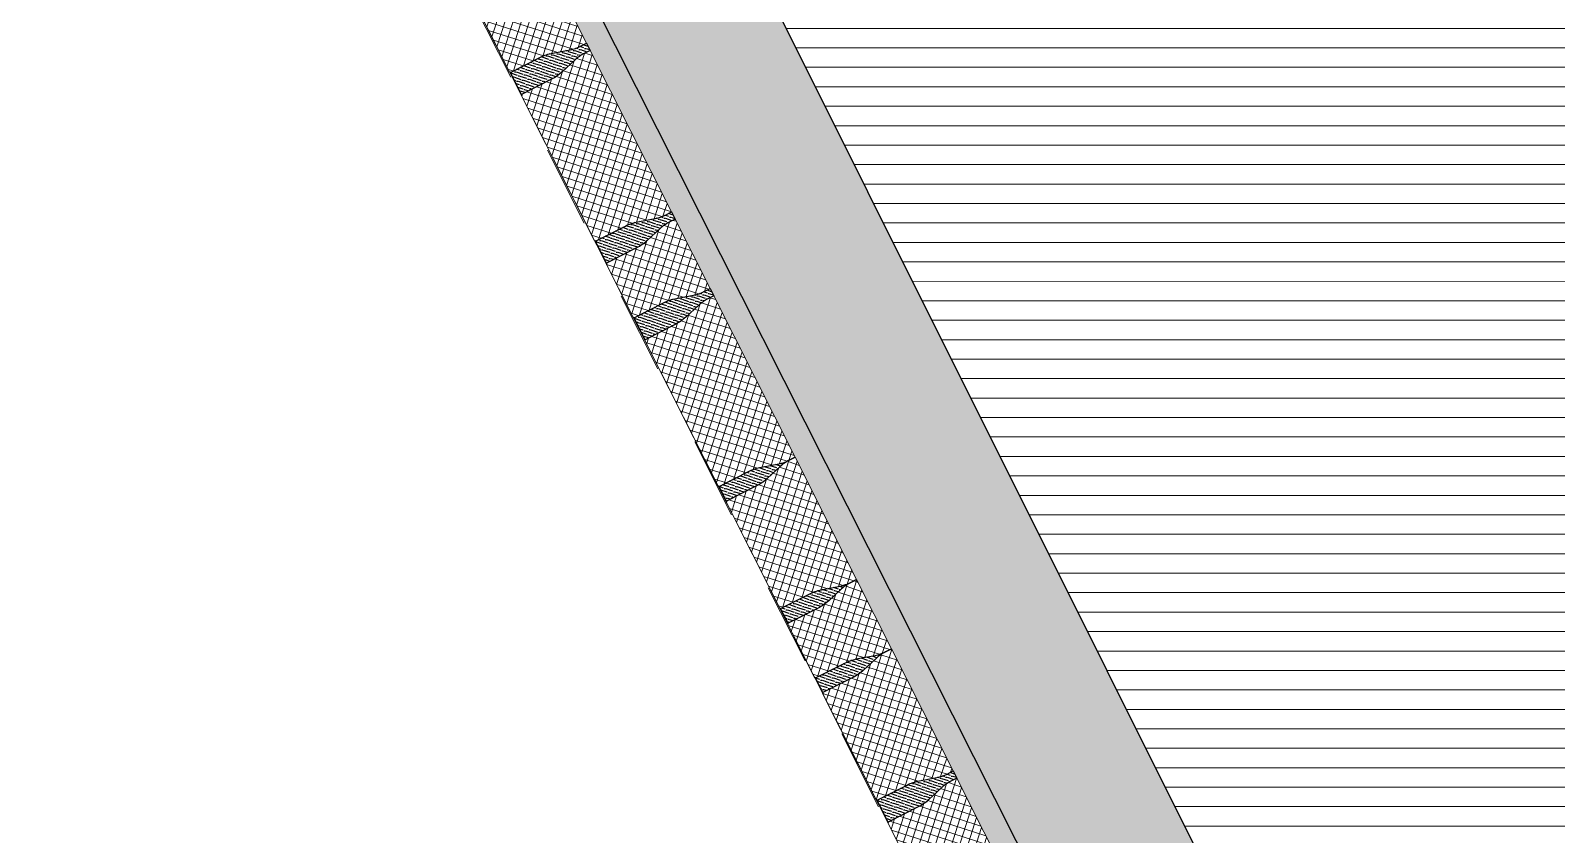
# Model space of a CAD drawing. Header units: metres. Extents: x 678805 to 1359287, y 2747329 to 5497370.
# Drawn here: x 679418.276 to 679420.144, y 2747432.825 to 2747433.809 of the extents above; entities that cross this region are included whole.
import ezdxf

# ---------------------------------------------------------------- set-up
doc = ezdxf.new("R2010")
doc.units = ezdxf.units.M
doc.linetypes.add('XREF_MON_WATERFEATURE$0$TRAZOS2', pattern=[9.524999999999999, 6.35, -3.175])
doc.layers.add('02-L-Waterfeatures 01', color=7, linetype='Continuous', true_color=0x4da6ff)
doc.layers.add('XREF_MON_WATERFEATURE$0$EIT_3 TR sorra', color=7, linetype='Continuous', true_color=0xd8ceb0)
doc.layers.add('XREF_MON_WATERFEATURE$0$-aux', color=50, linetype='Continuous', plot=False)
doc.layers.add('XREF_MON_WATERFEATURE$0$00_Aux', color=6, linetype='Continuous', plot=False)
doc.layers.add('XREF_MON_WATERFEATURE$0$02-L-projecció', color=7, linetype='Continuous', lineweight=5, true_color=0x636363)
doc.layers.add('XREF_MON_WATERFEATURE$0$3-TR tot_u', color=7, linetype='Continuous', lineweight=5, true_color=0x787878)
for name, color, linetype, lineweight in [('XREF_MON_WATERFEATURE$0$02-L-seccionat', 6, 'Continuous', 5), ('XREF_MON_WATERFEATURE$0$3-TR Formigó', 252, 'Continuous', 0), ('XREF_MON_WATERFEATURE$0$3-TR terra compactada', 45, 'Continuous', 0)]:
    doc.layers.add(name, color=color, linetype=linetype, lineweight=lineweight)
pattern_1 = [(46.64256028450676, (-13.89004704868421, 36.61909676110372), (-0.006925483204053931, 0.006539365977705087), []), (136.6425602845067, (-13.89004704868421, 36.61909676110372), (-0.006539365977705089, -0.00692548320405393), [])]
pattern_2 = [(45.62835957425429, (3.016280333977193, -64.09014079999179), (0.001737188201102674, 0.006656422095093736), [0.008532812500000058, -0.001706562500000013, 0, -0.001706562500000013])]

# ---------------------------------------------------------------- blocks, each defined once
blk = doc.blocks.new('XREF_MON_WATERFEATURE$0$Long section P1')
at = {"layer": 'XREF_MON_WATERFEATURE$0$3-TR Formigó'}
h = blk.add_hatch(dxfattribs=at)
h.set_pattern_fill('ANSI37', color=256, scale=0.002999999999999998, angle=-16.63348232571425, style=0)
h.set_pattern_definition(pattern_1)
edge = h.paths.add_edge_path()
edge.add_line((31.6414482682012, 6.739534829277545), (31.64127723034471, 6.747728822520003))
edge.add_arc((31.59287021076307, 6.746718374080956), 0.04841756442336709, 1.195818652533239, 17.19483777892231)
edge.add_line((31.63912375224754, 6.761031670495868), (31.63274558121338, 6.781642785295844))
edge.add_arc((31.68733609654009, 6.79853597143665), 0.05714458935004429, 181.1958072075946, 197.1948263338772, ccw=False)
edge.add_line((31.63020395301282, 6.797343405662104), (31.62934569315985, 6.838459722697735))
edge.add_line((31.62934569222853, 6.838459723163396), (31.62854866078123, 6.838443086715415))
edge.add_line((31.6285486612469, 6.838443086249754), (31.62853104621172, 6.839286978589371))
edge.add_line((31.6285310452804, 6.839286979287863), (31.55524921417236, 6.837757300119847))
edge.add_line((31.55524921510369, 6.837757300119847), (31.55526683013886, 6.836913406616077))
edge.add_line((31.55526683013886, 6.836913406383246), (31.55446979776025, 6.836896773660555))
edge.add_line((31.55446979776025, 6.836896773427725), (31.55532805807889, 6.795780452201143))
edge.add_arc((31.49819592013955, 6.794587881304324), 0.0571445835472779, -14.803205982344707, 1.1958131439375848, ccw=False)
edge.add_line((31.55344382254407, 6.779987448360771), (31.54793130327016, 6.75912812165916))
edge.add_arc((31.59474183246493, 6.746757443295792), 0.04841755132221181, 165.1967931439195, 181.1958122703087)
edge.add_line((31.5463348259218, 6.745747000910342), (31.54650586750358, 6.737553007900715))
edge.add_line((31.54650586750358, 6.737553008366376), (31.6414482682012, 6.739534829743207))
h = blk.add_hatch(dxfattribs=at)
h.set_pattern_fill('ANSI37', color=256, scale=0.002999999999999998, angle=-16.63348232571425, style=0)
h.set_pattern_definition(pattern_1)
edge = h.paths.add_edge_path()
edge.add_line((30.71679572109133, 6.720237181521952), (30.71662467904389, 6.728431175695732))
edge.add_arc((30.66821766551584, 6.72742073982954), 0.04841755815562485, 1.195803808268862, 17.19482293465727)
edge.add_line((30.71447120467201, 6.741734022274613), (30.70809303410351, 6.762345137540251))
edge.add_arc((30.76268355268985, 6.779238330665976), 0.05714459537414675, 181.1958130271206, 197.1948321534027, ccw=False)
edge.add_line((30.70555140357465, 6.778045759303495), (30.70469314325601, 6.819162076106295))
edge.add_line((30.70469314325601, 6.819162076339126), (30.70389611134306, 6.819145439192653))
edge.add_line((30.70389611134306, 6.819145439658314), (30.70387849677354, 6.819989331997931))
edge.add_line((30.7038784972392, 6.81998933153227), (30.55808438640088, 6.816946038976312))
edge.add_line((30.55808438593522, 6.816946038976312), (30.55810200236738, 6.81610214477405))
edge.add_line((30.55810200236738, 6.81610214477405), (30.55730496812612, 6.816085511818528))
edge.add_line((30.55730496812612, 6.816085511818528), (30.55816322844476, 6.774969190591946))
edge.add_arc((30.50103108678013, 6.773776621092111), 0.05714458706803754, -14.803207250559808, 1.195811875722086, ccw=False)
edge.add_line((30.55627899290994, 6.759176185587421), (30.55076647456735, 6.738316859817132))
edge.add_arc((30.59757700329646, 6.725946181919426), 0.04841755132221181, 165.1967931439195, 181.1958122703087)
edge.add_line((30.54916999675333, 6.724935739301145), (30.54934103600681, 6.716741746291518))
edge.add_line((30.54934103507549, 6.716741746757179), (30.71679572016001, 6.720237181754783))
h = blk.add_hatch(dxfattribs=at)
h.set_pattern_fill('ANSI37', color=256, scale=0.002999999999999998, angle=-16.63348232571425, style=0)
h.set_pattern_definition(pattern_1)
edge = h.paths.add_edge_path()
edge.add_line((30.81173819722608, 6.722215505782515), (30.8115671579726, 6.730409499723464))
edge.add_arc((30.76316013978794, 6.729399053379893), 0.04841756250445137, 1.195817014511295, 17.19483614090059)
edge.add_line((30.80941367987543, 6.743712347466499), (30.8030355097726, 6.764323462033644))
edge.add_arc((30.85762602929026, 6.781216654926538), 0.05714459537414675, 181.1958130271206, 197.1948321534027, ccw=False)
edge.add_line((30.80049387924373, 6.78002408426255), (30.79963562078774, 6.821140400134027))
edge.add_line((30.79963562078774, 6.821140399668366), (30.79883858840913, 6.821123763453215))
edge.add_line((30.79883858840913, 6.821123763686046), (30.79882097383961, 6.821967656491324))
edge.add_line((30.79882097290829, 6.821967656724155), (30.72553914180025, 6.820437977323309))
edge.add_line((30.72553914226592, 6.820437977090478), (30.72555675683543, 6.819594084052369))
edge.add_line((30.72555675730109, 6.8195940842852), (30.7247597258538, 6.819577450864017))
edge.add_line((30.72475972631946, 6.819577450398356), (30.72561798617244, 6.778461128938943))
edge.add_arc((30.66848584869877, 6.777268558274955), 0.05714458271663899, -14.803206081708993, 1.1958130445735264, ccw=False)
edge.add_line((30.72373375063762, 6.762668125564232), (30.71822123182938, 6.741808799793944))
edge.add_arc((30.76503176195547, 6.729438119567931), 0.04841755318169381, 165.1967914125651, 181.1958105389541)
edge.add_line((30.7166247535497, 6.728427678812295), (30.71679579559714, 6.720233685802668))
edge.add_line((30.71679579559714, 6.720233685802668), (30.81173819676042, 6.722215506248176))
h = blk.add_hatch(dxfattribs=at)
h.set_pattern_fill('ANSI37', color=256, scale=0.002999999999999998, angle=-16.63348232571425, style=0)
h.set_pattern_definition(pattern_1)
edge = h.paths.add_edge_path()
edge.add_line((30.97919287998229, 6.725710941944271), (30.97902183933184, 6.733904935885221))
edge.add_arc((30.93061482906342, 6.732894496293738), 0.04841755538721659, 1.19580834983345, 17.19482747622224)
edge.add_line((30.97686836449429, 6.747207781067118), (30.9704901939258, 6.76781889772974))
edge.add_arc((31.02508070645854, 6.784712092019618), 0.0571445890352637, 181.1958157553019, 197.1948348815847, ccw=False)
edge.add_line((30.96794856293127, 6.783519518561661), (30.96709030447528, 6.824635836295784))
edge.add_line((30.96709030447528, 6.824635836295784), (30.966293271631, 6.824619199614972))
edge.add_line((30.966293271631, 6.824619199382141), (30.96627565799281, 6.825463090790436))
edge.add_line((30.96627565799281, 6.825463091023266), (30.82048154529184, 6.82241979893297))
edge.add_line((30.82048154529184, 6.82241979893297), (30.82049916265532, 6.821575904032215))
edge.add_line((30.82049916265532, 6.821575903799385), (30.81970212981105, 6.821559271076694))
edge.add_line((30.81970212981105, 6.821559271309525), (30.82056038919836, 6.780442950548604))
edge.add_arc((30.76342825032771, 6.779250382445753), 0.05714458394368604, -14.803209313689422, 1.1958098125929268, ccw=False)
edge.add_line((30.81867615319788, 6.764649946708232), (30.81316363532096, 6.743790620006621))
edge.add_arc((30.85997416172177, 6.731419938383624), 0.04841755005734232, 165.1967889775661, 181.1958081039554)
edge.add_line((30.8115671556443, 6.730409499723464), (30.81173819582909, 6.722215506248176))
edge.add_line((30.81173819722608, 6.722215505782515), (30.97919288091362, 6.72571094147861))
h = blk.add_hatch(dxfattribs=at)
h.set_pattern_fill('ANSI37', color=256, scale=0.002999999999999998, angle=-16.63348232571425, style=0)
h.set_pattern_definition(pattern_1)
edge = h.paths.add_edge_path()
edge.add_line((31.2003814377822, 6.730328038800508), (31.20021039806306, 6.738522032741457))
edge.add_arc((31.15180338453501, 6.737511589191854), 0.04841755949240349, 1.195813580278879, 17.19483270666726)
edge.add_line((31.19805692182854, 6.75182488001883), (31.1916787517257, 6.772435995750129))
edge.add_arc((31.24626927264035, 6.789329190272838), 0.05714459729306225, 181.1958144149856, 197.1948335412676, ccw=False)
edge.add_line((31.18913712073117, 6.788136618211865), (31.18827886180952, 6.829252935014665))
edge.add_line((31.18827886180952, 6.829252935014665), (31.18748183082789, 6.82923629693687))
edge.add_line((31.18748183082789, 6.82923629693687), (31.18746421486139, 6.830080189276487))
edge.add_line((31.18746421486139, 6.830080188810825), (30.9879362299107, 6.82591525837779))
edge.add_line((30.9879362299107, 6.82591525837779), (30.98795384494588, 6.825071366503835))
edge.add_line((30.98795384494588, 6.825071366969496), (30.98715681396425, 6.82505473238416))
edge.add_line((30.98715681396425, 6.82505473215133), (30.9880150728859, 6.783938412787393))
edge.add_arc((30.93088292470202, 6.782745838630944), 0.05714459331673722, -14.80320312430132, 1.1958160019809725, ccw=False)
edge.add_line((30.98613083828241, 6.768145406153053), (30.98061831854284, 6.747286080382764))
edge.add_arc((31.02742884773761, 6.734915405279025), 0.048417550925804, 165.1967970757233, 181.1958162021125)
edge.add_line((30.97902184166014, 6.733904959633946), (30.97919288184494, 6.72571096685715))
edge.add_line((30.97919288184494, 6.72571096662432), (31.20038143824786, 6.730328038800508))
h = blk.add_hatch(dxfattribs=at)
h.set_pattern_fill('ANSI37', color=256, scale=0.002999999999999998, angle=-16.63348232571425, style=0)
h.set_pattern_definition(pattern_1)
edge = h.paths.add_edge_path()
edge.add_line((31.30532166361809, 6.732518553733826), (31.30515062436461, 6.740712546743453))
edge.add_arc((31.25674360664561, 6.73970209970139), 0.04841756333023123, 1.195816856321089, 17.19483598271029)
edge.add_line((31.30299714673311, 6.754015394253656), (31.29661897616461, 6.774626509519294))
edge.add_arc((31.3512094928883, 6.79151969938539), 0.05714459153631558, 181.1958102513893, 197.1948293776717, ccw=False)
edge.add_line((31.29407734656706, 6.790327131282538), (31.29321908671409, 6.831443448085338))
edge.add_line((31.29321908671409, 6.831443448085338), (31.2924220552668, 6.831426811870188))
edge.add_line((31.2924220552668, 6.831426811404526), (31.29240444069728, 6.832270703976974))
edge.add_line((31.29240444069728, 6.832270704209805), (31.21912260958925, 6.830741024808958))
edge.add_line((31.21912260958925, 6.830741024576128), (31.21914022415876, 6.829897131538019))
edge.add_line((31.21914022415876, 6.829897131770849), (31.21834319224581, 6.829880499048159))
edge.add_line((31.21834319178015, 6.829880499280989), (31.21920145163313, 6.788764177355915))
edge.add_arc((31.16206931462511, 6.78757160436362), 0.05714458251843502, -14.803204416035612, 1.1958147102466796, ccw=False)
edge.add_line((31.21731721749529, 6.772971173049882), (31.21180469822139, 6.752111846348271))
edge.add_arc((31.25861522648484, 6.73974116705358), 0.04841755152041603, 165.1967911780166, 181.1958103044058)
edge.add_line((31.21020822040737, 6.738730725599453), (31.21037926292047, 6.730536732589826))
edge.add_line((31.21037926245481, 6.730536733288318), (31.30532166361809, 6.732518554199487))
h = blk.add_hatch(dxfattribs=at)
h.set_pattern_fill('ANSI37', color=256, scale=0.002999999999999998, angle=-16.63348232571425, style=0)
h.set_pattern_definition(pattern_1)
edge = h.paths.add_edge_path()
edge.add_line((31.5365080437623, 6.737344314344227), (31.53633700404316, 6.745538307586685))
edge.add_arc((31.48792998818681, 6.744527863804251), 0.04841756031817981, 1.195813422088802, 17.19483254847825)
edge.add_line((31.53418352734298, 6.758841154631227), (31.52780535677448, 6.779452270828187))
edge.add_arc((31.58239587396383, 6.796345462324098), 0.05714459262945116, 181.1958117732861, 197.1948308995685, ccw=False)
edge.add_line((31.52526372624561, 6.795152892358601), (31.5244054668583, 6.836269209859893))
edge.add_line((31.52440546732396, 6.836269209627062), (31.52360843680799, 6.836252572247759))
edge.add_line((31.52360843680799, 6.836252572480589), (31.52359081991017, 6.837096464121714))
edge.add_line((31.52359081991017, 6.837096464354545), (31.3240628358908, 6.832931534620002))
edge.add_line((31.3240628358908, 6.832931534387171), (31.32408045092598, 6.832087641814724))
edge.add_line((31.32408045092598, 6.832087641581893), (31.32328341947868, 6.832071006298065))
edge.add_line((31.32328341854736, 6.832071006298065), (31.32414167746902, 6.790954688098282))
edge.add_arc((31.26700952928513, 6.789762110915035), 0.05714459458160726, -14.803199594228715, 1.1958195320535197, ccw=False)
edge.add_line((31.32225744472817, 6.775161681231111), (31.31674492405728, 6.754302356624976))
edge.add_arc((31.36355545651168, 6.741931679658592), 0.04841755444656345, 165.1967955789182, 181.195814705307)
edge.add_line((31.31514844670892, 6.740921234712005), (31.31531948735937, 6.732727241236717))
edge.add_line((31.31531948782504, 6.732727241236717), (31.53650804422796, 6.737344314344227))
h = blk.add_hatch(dxfattribs=at)
h.set_pattern_fill('ANSI37', color=256, scale=0.002999999999999998, angle=-16.63348232571425, style=0)
h.set_pattern_definition(pattern_1)
edge = h.paths.add_edge_path()
edge.add_line((30.53934314008802, 6.71653655031696), (30.53917210036889, 6.724730543792248))
edge.add_arc((30.49076508637518, 6.723720098379999), 0.04841755893397951, 1.195815692870574, 17.19483481925909)
edge.add_line((30.53701862320304, 6.738033390138298), (30.5306404531002, 6.758644505636767))
edge.add_arc((30.5852309721522, 6.775537699460983), 0.05714459537414675, 181.1958130271206, 197.1948321534027, ccw=False)
edge.add_line((30.52809882164001, 6.774345128331333), (30.5272405622527, 6.815461446065456))
edge.add_line((30.52724056318402, 6.815461446065456), (30.52644353173673, 6.815444808220491))
edge.add_line((30.52644353173673, 6.81544480798766), (30.52642591577023, 6.816288700094447))
edge.add_line((30.52642591577023, 6.816288699861616), (30.32689793175086, 6.812123770359904))
edge.add_line((30.3268979312852, 6.812123770825565), (30.32691554585472, 6.811279877321795))
edge.add_line((30.32691554585472, 6.811279877088964), (30.32611851533875, 6.811263242503628))
edge.add_line((30.32611851580441, 6.811263242270797), (30.3269767742604, 6.770146923372522))
edge.add_arc((30.26984462793916, 6.76895435154438), 0.05714459185366336, -14.803204988702817, 1.195814137579589, ccw=False)
edge.add_line((30.32509253919125, 6.754353917669505), (30.31958001991734, 6.733494591433555))
edge.add_arc((30.36639054864645, 6.721123914467171), 0.04841755112400788, 165.1967951098214, 181.1958142362106)
edge.add_line((30.31798354256898, 6.720113470684737), (30.3181545836851, 6.71191947767511))
edge.add_line((30.3181545836851, 6.711919477442279), (30.53934314008802, 6.71653655054979))
at = {"layer": 'XREF_MON_WATERFEATURE$0$3-TR terra compactada'}
h = blk.add_hatch(dxfattribs=at)
h.set_pattern_fill('LINE', color=256, scale=0.007499999999999999, angle=-115.5575462492015, style=0)
h.set_pattern_definition([(244.4424537507984, (1.000000000465661, 2.499999999534339), (0.02148250488440889, -0.01027312708679047), [])])
h.paths.add_polyline_path([(10.71988786989823, 5.267380715497664), (10.46988786989823, 5.267380715497664), (3.121245155110955, 2.93497429555282), (3.121245155110955, 2.301979742245749), (2.170754761900753, 2.301979742478579), (2.170754756778479, 2.684450435684994), (1.84492399264127, 2.687072572764009), (0, 2.722765030805022), (-4.656612873077393e-10, 0), (34.51064929459244, 0), (34.51531785260886, 6.56265344331041), (29.9232946918346, 6.482318322639912), (29.93329225039854, 5.643679985320427), (27.60592488572001, 5.643524000653997), (27.23019151389599, 4.99273470765911), (22.13872488681227, 4.992734710918739), (21.76299151498824, 4.341945421881974), (16.62236303137615, 4.341945421649143), (16.2922404287383, 3.770156301558018), (10.71988787036389, 3.770163531182334)])
at = {"layer": 'XREF_MON_WATERFEATURE$0$3-TR tot_u'}
h = blk.add_hatch(dxfattribs=at)
h.set_pattern_fill('AR-CONC', color=256, scale=0.0003, angle=91.91934116599447)
h.set_pattern_definition([(141.9193411659944, (0, 0), (0.002948493781116661, 0.05478488943379112), [0.005715, -0.062865]), (86.91934116599444, (0, 0), (-0.05693077910746876, -0.01248678934695995), [0.004571999999999995, -0.05029217525099995]), (192.3707858659943, (0.0002457080408930779, 0.00456539262086153), (-0.05398228298645203, 0.04229810002095903), [0.004857002639999997, -0.05342707337999997]), (138.1035411659945, (-0.01523145008832216, -0.0005104267038404942), (0.009881883094218676, 0.08170051850461046), [0.008572499999999995, -0.09429749999999996]), (188.5548987759944, (-0.01440796721726656, 0.006297943647950888), (-0.0765715746196891, 0.06869520259886125), [0.007285506941999997, -0.08014068244799995]), (83.10349233599449, (-0.01523145008832216, -0.0005104267038404942), (-0.07657157461616988, 0.06869520260302364), [0.006857990120999997, -0.07543791957599995]), (112.9193411659944, (-0.01167880091816187, 0.007232904899865389), (0.02913896107298864, 0.04648633609568196), [0.005714999999999999, -0.06286499999999999]), (57.91934116599447, (-0.01167880091816187, 0.007232904899865389), (-0.0558463615775727, 0.01667952877156344), [0.004571999999999998, -0.05029199999999998]), (163.3707861659945, (-0.009250553790479898, 0.01110676629468799), (-0.02670740078622932, 0.06316586475633111), [0.004857002639999998, -0.05342698127999998]), (129.4193411659945, (0, 0), (-0.02538331377632571, 7.647177121540734e-05), [0, -0.04968239999999998, 0, -0.05105399999999998, 0, -0.05048249999999999]), (99.41934116599445, (0, 0), (-0.03070869948526127, 0.0190280612286989), [0, -0.0291084, 0, -0.0485394, 0, -0.0192405]), (59.41934116599445, (0.0005691265687346458, -0.0169830669183284), (0.0003552762342123993, 0.04071191839359824), [0, -0.01905, 0, -0.059436, 0, -0.07886699999999999]), (49.41934116599447, (0.0008243387565016747, -0.02459879172965884), (-0.00911203533578537, 0.04415834333658588), [0, -0.024765, 0, -0.0394716, 0, -0.05600699999999999])])
h.paths.add_polyline_path([(29.92329469276592, 6.482236565556377), (34.51064929412678, 6.562571686226875), (34.51064929459244, 6.769649593159556), (29.92329469230026, 6.673365999944508)])
at = {"layer": 'XREF_MON_WATERFEATURE$0$EIT_3 TR sorra'}
h = blk.add_hatch(dxfattribs=at)
h.set_pattern_fill('ANSI36', color=256, scale=0.001075000000000009, angle=0.6283595742543244, style=0, double=1)
h.set_pattern_definition([(45.62835957425429, (2.753883173689246, -64.09561455971561), (0.001737188201102674, 0.006656422095093736), [0.008532812500000058, -0.001706562500000013, 0, -0.001706562500000013])])
edge = h.paths.add_edge_path()
edge.add_line((30.71679579559714, 6.720233685802668), (30.71662475448102, 6.728427680209279))
edge.add_arc((30.66821774700657, 6.727417239453644), 0.04841755208493101, 1.195808982732, 17.19482810884383)
edge.add_line((30.71447127964348, 6.741730524692684), (30.70809310954064, 6.762341643683612))
edge.add_arc((30.76268362673, 6.779234838671982), 0.05714459399017081, 181.1958149511438, 197.1948340773619, ccw=False)
edge.add_line((30.70555147808045, 6.778042264981195), (30.70469314744696, 6.819162077503279))
edge.add_line((30.70469314744696, 6.819162077736109), (30.72475965507329, 6.81958094262518))
edge.add_line((30.72475965507329, 6.819580942858011), (30.72561798570678, 6.778461131034419))
edge.add_arc((30.66848583705723, 6.777268559904769), 0.05714459454368133, -14.803206356296528, 1.1958127700146974, ccw=False)
edge.add_line((30.72373375017196, 6.762668124400079), (30.7182212327607, 6.741808800026774))
edge.add_arc((30.76503175217658, 6.729438116308302), 0.0484175438091746, 165.196784107656, 181.1958032338683)
edge.add_line((30.71662475308403, 6.728427680907771), (30.71679579513147, 6.720233685569838))
h = blk.add_hatch(dxfattribs=at)
h.set_pattern_fill('ANSI36', color=256, scale=0.001075000000000009, angle=0.6283595742543244, style=0, double=1)
h.set_pattern_definition(pattern_2)
edge = h.paths.add_edge_path()
edge.add_line((30.81173827126622, 6.72221200959757), (30.81156722968444, 6.730406002374366))
edge.add_arc((30.76316021801904, 6.729395556030795), 0.04841755728325018, 1.195816009389223, 17.19483513550174)
edge.add_line((30.80941375344992, 6.743708848487586), (30.80303558520973, 6.764319968409836))
edge.add_arc((30.85762609867379, 6.781213160604239), 0.05714458959391571, 181.1958139653736, 197.194833091592, ccw=False)
edge.add_line((30.80049395468086, 6.780020588543266), (30.79963562311605, 6.82114040106535))
edge.add_line((30.79963562358171, 6.82114040106535), (30.81970213167369, 6.821559267817065))
edge.add_line((30.81970213120803, 6.821559268049896), (30.82056046184152, 6.780439453665167))
edge.add_arc((30.76342831971124, 6.779246881604195), 0.05714458770036965, -14.80320548553749, 1.195813640773224, ccw=False)
edge.add_line((30.81867622677237, 6.764646448660642), (30.81316370842978, 6.74378712545149))
edge.add_arc((30.85997423436493, 6.731416442431509), 0.04841755025607799, 165.1967870117521, 181.1958061379647)
edge.add_line((30.8115672301501, 6.730406004702672), (30.81173827312887, 6.722212007734925))
h = blk.add_hatch(dxfattribs=at)
h.set_pattern_fill('ANSI36', color=256, scale=0.001075000000000009, angle=0.6283595742543244, style=0, double=1)
h.set_pattern_definition(pattern_2)
edge = h.paths.add_edge_path()
edge.add_line((30.97919295541942, 6.725707444828004), (30.97902191523463, 6.733901438768953))
edge.add_arc((30.93061490729451, 6.732890992425382), 0.0484175531543544, 1.195816800340299, 17.19483592645213)
edge.add_line((30.97686843806878, 6.747204283485189), (30.97049026982859, 6.76781540340744))
edge.add_arc((31.02508078934625, 6.784708596998826), 0.05714459537437134, 181.1958130271524, 197.1948321533712, ccw=False)
edge.add_line((30.96794863976538, 6.783516025636345), (30.96709030866623, 6.824635837692767))
edge.add_line((30.96709030820057, 6.824635837925598), (30.98715681536123, 6.825054701650515))
edge.add_line((30.98715681582689, 6.825054701417685), (30.98801514646038, 6.783934890292585))
edge.add_arc((30.93088299036026, 6.782742316834629), 0.05714460099058855, -14.803203895710396, 1.1958152306000898, ccw=False)
edge.add_line((30.98613091092557, 6.768141881562769), (30.98061839211732, 6.74728255905211))
edge.add_arc((31.02742891013622, 6.734911877661943), 0.04841754194969265, 165.1967858390094, 181.1958049652218)
edge.add_line((30.97902191337198, 6.733901440864429), (30.97919295541942, 6.725707445060834))
h = blk.add_hatch(dxfattribs=at)
h.set_pattern_fill('ANSI36', color=256, scale=0.001075000000000009, angle=0.6283595742543244, style=0, double=1)
h.set_pattern_definition([(45.62835957425429, (3.509863801766187, -64.07983775110915), (0.001737188201102674, 0.006656422095093736), [0.008532812500000058, -0.001706562500000013, 0, -0.001706562500000013])])
edge = h.paths.add_edge_path()
edge.add_line((31.21037933416665, 6.730533235706389), (31.20038151461631, 6.730324542382732))
edge.add_line((31.20038151461631, 6.730324542149901), (31.20021047210321, 6.73851853562519))
edge.add_arc((31.15180346556008, 6.737508094403893), 0.04841755070072701, 1.195811253514154, 17.19483037962616)
edge.add_line((31.19805699633434, 6.751821380108595), (31.19167882576585, 6.772432500030845))
edge.add_arc((31.2462693406269, 6.789325688965619), 0.05714458988498382, 181.1958105194842, 197.1948296457025, ccw=False)
edge.add_line((31.1891371961683, 6.788133121095598), (31.18827886460349, 6.829252934781834))
edge.add_line((31.18827886460349, 6.829252934549004), (31.21834319317713, 6.829880494857207))
edge.add_line((31.21834319317713, 6.829880495090038), (31.21920152474195, 6.788760680006817))
edge.add_arc((31.16206938121468, 6.787568107713014), 0.05714458853100855, -14.803205386173317, 1.195813740137396, ccw=False)
edge.add_line((31.21731728967279, 6.7729676743038), (31.21180477133021, 6.752108349930495))
edge.add_arc((31.25861529400572, 6.73973767273128), 0.04841754550827115, 165.1967923230876, 181.1958114493007)
edge.add_line((31.21020829351619, 6.738727231044322), (31.21037933416665, 6.730533235706389))
edge.add_line((31.21037933416665, 6.730533235706389), (31.20038151461631, 6.730324542382732))
h = blk.add_hatch(dxfattribs=at)
h.set_pattern_fill('ANSI36', color=256, scale=0.001075000000000009, angle=0.6283595742543244, style=0, double=1)
h.set_pattern_definition([(45.62835957425429, (3.614804026670754, -64.07764723710716), (0.001737188201102674, 0.006656422095093736), [0.008532812500000058, -0.001706562500000013, 0, -0.001706562500000013])])
edge = h.paths.add_edge_path()
edge.add_line((31.31531955907121, 6.732723748777062), (31.30532173905522, 6.732515055686235))
edge.add_line((31.30532173905522, 6.732515055686235), (31.30515069700778, 6.740709049627185))
edge.add_arc((31.25674369046465, 6.73969860910438), 0.04841755125915113, 1.195809140922129, 17.19482826703403)
edge.add_line((31.30299722170457, 6.75401189411059), (31.29661905113608, 6.774623014498502))
edge.add_arc((31.35120956180617, 6.791516202734783), 0.0571445857560845, 181.1958111896421, 197.1948303158609, ccw=False)
edge.add_line((31.29407742107287, 6.790323633700609), (31.2932190890424, 6.831443447852507))
edge.add_line((31.29321908950806, 6.831443448085338), (31.32328341947868, 6.83207100792788))
edge.add_line((31.32328341947868, 6.832071007695049), (31.32414175011218, 6.790951192844659))
edge.add_arc((31.26700960611925, 6.789758621249348), 0.05714458936164746, -14.803205286808975, 1.1958138395016817, ccw=False)
edge.add_line((31.32225751504302, 6.775158187607303), (31.31674499623477, 6.75429886393249))
edge.add_arc((31.36355551984161, 6.74192818813026), 0.04841754531006696, 165.1967942889908, 181.1958134152039)
edge.add_line((31.31514851888642, 6.740917744580656), (31.31531955907121, 6.7327237483114))
edge.add_line((31.31531955907121, 6.732723748777062), (31.30532173905522, 6.732515055686235))
h = blk.add_hatch(dxfattribs=at)
h.set_pattern_fill('ANSI36', color=256, scale=0.001075000000000009, angle=0.6283595742543244, style=0, double=1)
h.set_pattern_definition([(45.62835957425429, (3.845990407280624, -64.07282147649676), (0.001737188201102674, 0.006656422095093736), [0.008532812500000058, -0.001706562500000013, 0, -0.001706562500000013])])
edge = h.paths.add_edge_path()
edge.add_line((31.54650594061241, 6.737549511250108), (31.53650811919942, 6.737340816762298))
edge.add_line((31.53650811873376, 6.737340816762298), (31.53633707715198, 6.74553481163457))
edge.add_arc((31.48793006967753, 6.744524368084967), 0.0484175526196426, 1.195812891536709, 17.19483201764851)
edge.add_line((31.53418360138312, 6.758837656583637), (31.52780543128029, 6.779448776505888))
edge.add_arc((31.58239594148472, 6.796341962646693), 0.05714458466294894, 181.195809667745, 197.1948287939639, ccw=False)
edge.add_line((31.5252638021484, 6.795149395242333), (31.52440547011793, 6.836269209627062))
edge.add_line((31.52440547011793, 6.836269209627062), (31.55446979962289, 6.836896769702435))
edge.add_line((31.55446979915723, 6.836896769702435), (31.55532812932506, 6.795776954852045))
edge.add_arc((31.49819598579779, 6.794584381626919), 0.05714458916344348, -14.803203621136788, 1.1958155051739254, ccw=False)
edge.add_line((31.55344389565289, 6.779983949381858), (31.54793137684464, 6.759124624310061))
edge.add_arc((31.59474189626053, 6.746753947343677), 0.04841754218571903, 165.1967918539916, 181.1958109802039)
edge.add_line((31.54633489763364, 6.745743506588042), (31.54650593968108, 6.737549511250108))
edge.add_line((31.54650594061241, 6.737549511250108), (31.53650811919942, 6.737340816762298))
h = blk.add_hatch(dxfattribs=at)
h.set_pattern_fill('ANSI36', color=256, scale=0.001075000000000009, angle=0.6283595742543244, style=0, double=1)
h.set_pattern_definition([(45.62835957425429, (2.848825503140688, -64.09362924098969), (0.001737188201102674, 0.006656422095093736), [0.008532812500000058, -0.001706562500000013, 0, -0.001706562500000013])])
edge = h.paths.add_edge_path()
edge.add_line((30.54934103507549, 6.716741746757179), (30.53934321459383, 6.716533053433523))
edge.add_line((30.53934321552515, 6.716533053200692), (30.53917217301205, 6.724727047374472))
edge.add_arc((30.49076516646892, 6.723716607317328), 0.04841755125915113, 1.195809140922129, 17.19482826703403)
edge.add_line((30.53701869770885, 6.738029892090708), (30.53064052760601, 6.758641011314467))
edge.add_arc((30.58523103920743, 6.775534199550748), 0.05714458658186437, 181.1958110556105, 197.1948301818292, ccw=False)
edge.add_line((30.52809889800847, 6.774341630982235), (30.52724056644365, 6.815461445366964))
edge.add_line((30.52724056644365, 6.815461445134133), (30.55730489594862, 6.816089005907997))
edge.add_line((30.55730489594862, 6.816089006140828), (30.55816322565079, 6.774969190591946))
edge.add_arc((30.5010310835205, 6.773776618763804), 0.05714458770036965, -14.80320548553749, 1.195813640773224, ccw=False)
edge.add_line((30.55627899058163, 6.759176185820252), (30.55076647223905, 6.738316860981286))
edge.add_arc((30.5975769944489, 6.725946185179055), 0.04841754447942807, 165.1967941717166, 181.1958132979298)
edge.add_line((30.54916999489069, 6.724935741629452), (30.54934103600681, 6.716741746291518))
edge.add_line((30.54934103507549, 6.716741746757179), (30.53934321459383, 6.716533053433523))
h = blk.add_hatch(dxfattribs=at)
h.set_pattern_fill('ANSI36', color=256, scale=0.001075000000000009, angle=0.6283595742543244, style=0, double=1)
h.set_pattern_definition([(63.90440218447532, (47.94241505255923, 255.3754682918079), (-0.000437864945858393, 0.006865424403727042), [0.008532812500000066, -0.001706562500000014, 0, -0.001706562500000014])])
h.paths.add_polyline_path([(29.92329469230026, 6.673365999944508), (34.51064929459244, 6.769649593159556), (34.48913528909907, 6.798973392229527), (29.92329469230026, 6.703680438455194)])
at = {"layer": 'XREF_MON_WATERFEATURE$0$-aux'}
for points in [[(30.71679579513147, 6.72023368626833), (30.71679579559714, 6.720233685802668), (30.71662475541234, 6.728427679743618, 0.06992251114754273), (30.71447127964348, 6.741730524692684), (30.70809310954064, 6.762341643683612, -0.06992251114800961), (30.70555147808045, 6.778042264981195), (30.70469314744696, 6.819162077736109), (30.72475965507329, 6.819580942858011), (30.72561798570678, 6.77846113126725, -0.0699225111484148), (30.72373375017196, 6.762668124400079), (30.7182212327607, 6.741808799561113, 0.06992251114798485), (30.71662475308403, 6.728427680907771), (30.71679579513147, 6.72023368626833), (30.71679579559714, 6.720233685802668)], [(30.81173827219754, 6.722212007502094), (30.81173827126622, 6.72221200959757), (30.81156723061576, 6.730406002141535, 0.06992251114754273), (30.80941375344992, 6.743708848487586), (30.80303558567539, 6.764319967711344, -0.06992251114800961), (30.80049395468086, 6.780020588543266), (30.79963562358171, 6.82114040106535), (30.81970213120803, 6.821559268049896), (30.82056046184152, 6.780439452966675, -0.0699225111484148), (30.81867622677237, 6.764646448660642), (30.81316370842978, 6.74378712521866, 0.06992251114798485), (30.8115672301501, 6.730406004702672), (30.81173827219754, 6.722212007502094), (30.81173827126622, 6.72221200959757)], [(30.97919295495376, 6.725707445293665), (30.97919295541942, 6.725707444828004), (30.97902191523463, 6.733901438768953, 0.06992251114754273), (30.97686843806878, 6.747204283485189), (30.97049026982859, 6.767815404105932, -0.06992251114800961), (30.96794863976538, 6.783516025636345), (30.96709030820057, 6.824635837925598), (30.98715681582689, 6.825054701417685), (30.98801514599472, 6.783934890292585, -0.0699225111484148), (30.98613091092557, 6.768141881562769), (30.98061839211732, 6.74728255905211, 0.06992251114798485), (30.97902191337198, 6.733901440864429), (30.97919295495376, 6.725707445293665), (30.97919295541942, 6.725707444828004)], [(31.21037933416665, 6.730533235706389), (31.20038151461631, 6.730324542149901), (31.20021047163755, 6.73851853562519, 0.06992251114754273), (31.19805699633434, 6.751821380108595), (31.19167882576585, 6.772432500030845, -0.06992251114800961), (31.1891371961683, 6.788133121095598), (31.18827886460349, 6.829252934549004), (31.21834319317713, 6.829880495090038), (31.21920152474195, 6.788760679773986, -0.0699225111484148), (31.21731728967279, 6.7729676743038), (31.21180477133021, 6.752108349930495, 0.06992251114798485), (31.21020829351619, 6.738727231044322), (31.21037933416665, 6.730533235706389), (31.20038151461631, 6.730324542149901)], [(31.31531955907121, 6.732723748777062), (31.30532173905522, 6.732515055686235), (31.30515069700778, 6.740709049161524, 0.06992251114754273), (31.30299722170457, 6.75401189411059), (31.29661905113608, 6.774623014498502, -0.06992251114800961), (31.29407742107287, 6.790323633700609), (31.29321908950806, 6.831443448085338), (31.32328341947868, 6.832071007695049), (31.32414175057784, 6.79095119331032, -0.0699225111484148), (31.32225751504302, 6.775158187607303), (31.31674499576911, 6.75429886393249, 0.06992251114798485), (31.31514851888642, 6.740917744580656), (31.31531955907121, 6.732723748777062), (31.30532173905522, 6.732515055686235)], [(31.54650594061241, 6.737549511250108), (31.53650811873376, 6.737340816762298), (31.53633707761765, 6.745534811168909, 0.06992251114754273), (31.53418360138312, 6.758837656583637), (31.52780543128029, 6.779448776040226, -0.06992251114800961), (31.5252638021484, 6.795149395242333), (31.52440547011793, 6.836269209627062), (31.55446979915723, 6.836896769702435), (31.5553281288594, 6.795776955317706, -0.0699225111484148), (31.55344389565289, 6.779983949381858), (31.54793137637898, 6.759124624542892, 0.06992251114798485), (31.54633489763364, 6.745743506588042), (31.54650594061241, 6.737549511250108), (31.53650811873376, 6.737340816762298)], [(30.54934103507549, 6.716741746757179), (30.53934321552515, 6.716533053200692), (30.53917217301205, 6.724727047141641, 0.06992251114754273), (30.53701869770885, 6.738029892090708), (30.53064052760601, 6.758641011081636, -0.06992251114800961), (30.52809889800847, 6.774341630982235), (30.52724056644365, 6.815461445134133), (30.55730489594862, 6.816089006140828), (30.55816322565079, 6.774969190126285, -0.0699225111484148), (30.55627899058163, 6.759176185820252), (30.55076647223905, 6.738316860515624, 0.06992251114798485), (30.54916999489069, 6.724935741629452), (30.54934103507549, 6.716741746757179), (30.53934321552515, 6.716533053200692)]]:
    blk.add_lwpolyline(points, format="xyb", dxfattribs=at)
at = {"layer": 'XREF_MON_WATERFEATURE$0$00_Aux'}
for points in [[(29.92329469230026, 6.673365999944508), (34.51064929459244, 6.769649593159556)], [(29.92329469276592, 6.482236565556377), (34.51064929412678, 6.562571686226875)]]:
    blk.add_lwpolyline(points, dxfattribs=at)
at = {"layer": 'XREF_MON_WATERFEATURE$0$02-L-projecció', "linetype": 'XREF_MON_WATERFEATURE$0$TRAZOS2', "ltscale": 0.01}
blk.add_lwpolyline([(36.04808124760166, 6.934192469110712), (13.86983875045553, 6.465161581523716)], dxfattribs=at)
at = {"layer": 'XREF_MON_WATERFEATURE$0$02-L-seccionat'}
blk.add_lwpolyline([(29.95956068625674, 6.804452505428344), (34.51064929412678, 6.899452504701912)], dxfattribs=at)
for points in [[(31.6414482682012, 6.739534829277545), (31.64127723034471, 6.747728822752833, 0.06992251114875708), (31.63912375224754, 6.761031670495868), (31.63274558121338, 6.781642785528675, -0.0699225111482901), (31.63020395301282, 6.797343405662104), (31.62934569222853, 6.838459723163396), (31.6285486612469, 6.838443086249754), (31.6285310452804, 6.839286979287863), (31.55524921510369, 6.837757300119847), (31.55526683013886, 6.836913406383246), (31.55446979776025, 6.836896773427725), (31.55532805807889, 6.795780452433974, -0.0699225111482901), (31.55344382254407, 6.779987448360771), (31.54793130373582, 6.75912812165916, 0.06992251114875708), (31.5463348259218, 6.745747000910342), (31.54650586750358, 6.737553008366376)], [(30.71679572109133, 6.720237181521952), (30.71662467904389, 6.728431175230071, 0.06992251114875708), (30.71447120467201, 6.741734022274613), (30.70809303410351, 6.762345137773082, -0.0699225111482901), (30.70555140357465, 6.778045759303495), (30.70469314325601, 6.819162076339126), (30.70389611134306, 6.819145439658314), (30.7038784972392, 6.81998933153227), (30.55808438593522, 6.816946038976312), (30.55810200236738, 6.81610214477405), (30.55730496812612, 6.816085511818528), (30.55816322844476, 6.774969190824777, -0.0699225111482901), (30.55627899290994, 6.759176185587421), (30.55076647456735, 6.738316860282794, 0.06992251114875708), (30.54916999675333, 6.724935739301145), (30.54934103507549, 6.716741746757179)], [(30.81173819722608, 6.722215505782515), (30.81156715750694, 6.730409499723464, 0.06992251114875708), (30.80941367987543, 6.743712347466499), (30.80303551023826, 6.764323461567983, -0.0699225111482901), (30.80049387924373, 6.78002408426255), (30.79963562078774, 6.821140399668366), (30.79883858840913, 6.821123763686046), (30.79882097290829, 6.821967656724155), (30.72553914226592, 6.820437977090478), (30.72555675730109, 6.8195940842852), (30.72475972631946, 6.819577450398356), (30.72561798570678, 6.778461128938943, -0.0699225111482901), (30.72373375063762, 6.762668125564232), (30.71822123182938, 6.741808799561113, 0.06992251114875708), (30.7166247535497, 6.728427678812295), (30.71679579559714, 6.720233685802668)], [(30.97919287998229, 6.725710941944271), (30.9790218397975, 6.733904935419559, 0.06992251114875708), (30.97686836449429, 6.747207781067118), (30.9704901939258, 6.767818898195401, -0.0699225111482901), (30.96794856293127, 6.783519518561661), (30.96709030447528, 6.824635836295784), (30.966293271631, 6.824619199382141), (30.96627565799281, 6.825463091023266), (30.82048154529184, 6.82241979893297), (30.82049916265532, 6.821575903799385), (30.81970212981105, 6.821559271309525), (30.82056038919836, 6.780442950315773, -0.0699225111482901), (30.81867615319788, 6.764649946708232), (30.81316363532096, 6.74379061954096, 0.06992251114875708), (30.8115671556443, 6.730409499723464), (30.81173819722608, 6.722215505782515)], [(31.2003814377822, 6.730328038800508), (31.20021039852872, 6.738522032508627, 0.06992251114875708), (31.19805692182854, 6.75182488001883), (31.1916787517257, 6.772435995284468, -0.0699225111482901), (31.18913712073117, 6.788136618211865), (31.18827886180952, 6.829252935014665), (31.18748183082789, 6.82923629693687), (31.18746421486139, 6.830080188810825), (30.9879362299107, 6.82591525837779), (30.98795384494588, 6.825071366969496), (30.98715681396425, 6.82505473215133), (30.98801507335156, 6.783938412321731, -0.0699225111482901), (30.98613083828241, 6.768145406153053), (30.98061831854284, 6.747286080382764, 0.06992251114875708), (30.97902184166014, 6.733904959633946), (30.97919288184494, 6.72571096662432)], [(31.30532166361809, 6.732518553733826), (31.30515062483028, 6.740712547209114, 0.06992251114875708), (31.30299714673311, 6.754015394253656), (31.29661897616461, 6.774626509752125, -0.0699225111482901), (31.29407734656706, 6.790327131282538), (31.29321908671409, 6.831443448085338), (31.2924220552668, 6.831426811404526), (31.29240444069728, 6.832270704209805), (31.21912260958925, 6.830741024576128), (31.21914022415876, 6.829897131770849), (31.21834319178015, 6.829880499280989), (31.21920145209879, 6.788764177355915, -0.0699225111482901), (31.21731721749529, 6.772971173049882), (31.21180469822139, 6.752111846348271, 0.06992251114875708), (31.21020822040737, 6.738730725599453), (31.21037926245481, 6.730536733288318)], [(31.5365080437623, 6.737344314344227), (31.5363370035775, 6.745538307819515, 0.06992251114875708), (31.53418352734298, 6.758841154631227), (31.52780535677448, 6.779452270828187, -0.0699225111482901), (31.52526372624561, 6.795152892358601), (31.52440546732396, 6.836269209627062), (31.52360843680799, 6.836252572480589), (31.52359081991017, 6.837096464354545), (31.3240628358908, 6.832931534387171), (31.32408045092598, 6.832087641581893), (31.32328341854736, 6.832071006298065), (31.32414167840034, 6.790954688098282, -0.0699225111482901), (31.32225744472817, 6.775161681231111), (31.31674492405728, 6.754302356392145, 0.06992251114875708), (31.31514844670892, 6.740921234712005), (31.31531948782504, 6.732727241236717)], [(30.53934314008802, 6.71653655031696), (30.53917210083455, 6.724730543559417, 0.06992251114875708), (30.53701862320304, 6.738033390138298), (30.5306404531002, 6.758644505869597, -0.0699225111482901), (30.52809882164001, 6.774345128331333), (30.52724056318402, 6.815461446065456), (30.52644353173673, 6.81544480798766), (30.52642591577023, 6.816288699861616), (30.3268979312852, 6.812123770825565), (30.32691554585472, 6.811279877088964), (30.32611851580441, 6.811263242270797), (30.3269767742604, 6.770146923605353, -0.0699225111482901), (30.32509253919125, 6.754353917669505), (30.31958001991734, 6.733494590967894, 0.06992251114875708), (30.31798354256898, 6.720113470684737), (30.3181545836851, 6.711919477442279)]]:
    blk.add_lwpolyline(points, format="xyb", close=True, dxfattribs=at)
blk = doc.blocks.new('XREF_MON_WATERFEATURE')
at = {"rotation": 115.5575828872244}
blk.add_blockref('XREF_MON_WATERFEATURE$0$Long section P1', (679438.644752539, 2747408.239914611), dxfattribs=at)

msp = doc.modelspace()

# ---------------------------------------------------------------- block references
at = {"layer": '02-L-Waterfeatures 01', "color": 18, "true_color": 0x000000}
msp.add_blockref('XREF_MON_WATERFEATURE', (0, 0), dxfattribs=at)

doc.saveas('drawing.dxf')
